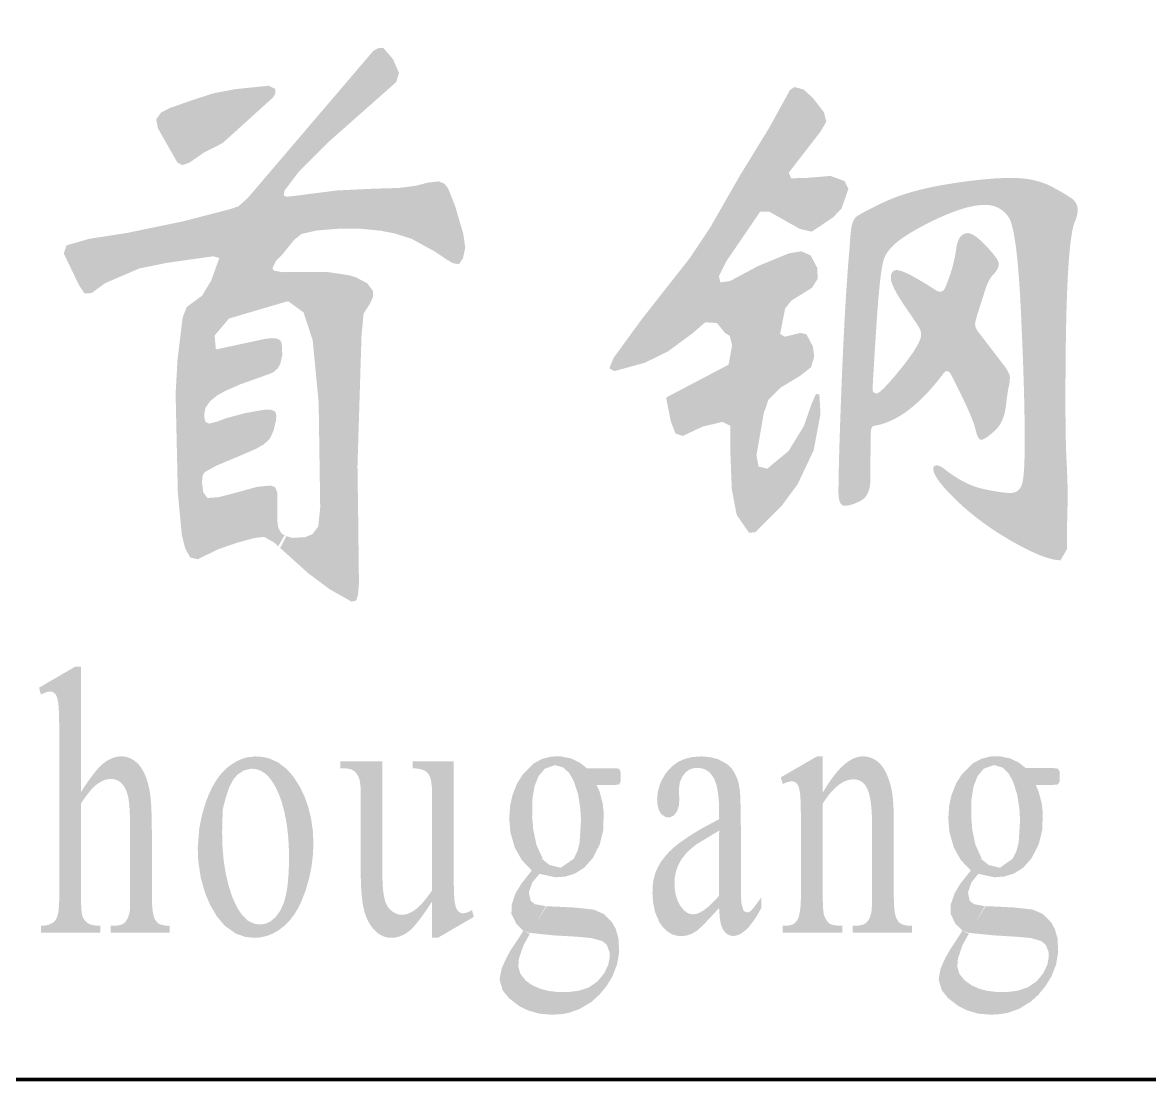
# Model space of a CAD drawing. Header units: millimetres. Extents: x -705761 to 1364679, y -410401 to 446404.
# Drawn here: x -528081 to -526777, y 202476 to 203699 of the extents above; entities that cross this region are included whole.
import ezdxf
from ezdxf.enums import TextEntityAlignment as Align

# ---------------------------------------------------------------- set-up
doc = ezdxf.new("R2010")
doc.units = ezdxf.units.MM
doc.layers.add('TK', color=7, linetype='Continuous')
doc.layers.add('模板-签名-公用', color=3, linetype='Continuous')
doc.layers.add('图框', color=7, linetype='Continuous', lineweight=13)
doc.styles.get("Standard").update_dxf_attribs({"font": 'arial.ttf'})
doc.styles.add('Style-仿宋_GB2312', font='')
doc.styles.add('宋体', font='', dxfattribs={"width": 0.7, "height": 2.5})
doc.styles.add('宋体_1', font='', dxfattribs={"width": 0.7, "height": 2.386364})
doc.styles.get('Style-仿宋_GB2312').set_extended_font_data('仿宋_GB2312')
doc.styles.get('宋体').set_extended_font_data('SimSun')
doc.styles.get('宋体_1').set_extended_font_data('SimSun')

# ---------------------------------------------------------------- blocks, each defined once
blk = doc.blocks.new('BSIET_专用图框_A3_6')
at = {"layer": '图框', "lineweight": 100}
blk.add_lwpolyline([(-395, 292), (-5, 292), (-5, 5), (-395, 5)], close=True, dxfattribs=at)
at = {"layer": 'TK', "style": '宋体', "width": 0.7, "flags": 3}
for tag, p in [('LZHQ_N会签6_T6_H6', (-407.253, 57.082)), ('LZHQ_N会签5_T6_H6', (-407.253, 49.082)), ('LZHQ_N会签4_T6_H6', (-407.253, 41.082)), ('LZHQ_N会签3_T6_H6', (-407.253, 33.082)), ('LZHQ_N会签2_T6_H6', (-407.253, 25.082)), ('LZHQ_N会签1_T6_H6', (-407.253, 17.082))]:
    blk.add_attdef(tag, text='', height=2.5, dxfattribs=at).set_placement(p, align=Align.MIDDLE)
at = {"layer": '模板-签名-公用', "style": '宋体', "width": 0.7}
blk.add_attdef('LZTQINS', text='', height=2, dxfattribs=at).set_placement((-5, 5), align=Align.MIDDLE)
at = {"layer": '模板-签名-公用', "style": '宋体', "width": 0.7, "flags": 3}
blk.add_attdef('LZFRAME', (-40.909, 2.064), '', height=3, dxfattribs=at)
blk = doc.blocks.new('BSIET_材料表_5')
at = {"layer": '图框', "linetype": 'Continuous', "lineweight": 25, "extrusion": (0, 0, -1)}
for points in [[(113.667, 8.938), (112.656, 9.361), (112.673, 9.391), (112.63, 9.475), (112.555, 9.552), (112.427, 9.712), (112.338, 9.785), (112.158, 9.826), (111.883, 9.848), (111.674, 9.848), (111.421, 9.823), (111.261, 9.792), (111.064, 9.73), (110.799, 9.585), (110.662, 9.493), (110.587, 9.448), (110.516, 9.435), (110.469, 9.502), (110.442, 9.627), (110.465, 9.787), (110.56, 10.111), (110.641, 10.314), (110.685, 10.368), (110.749, 10.394), (110.877, 10.379), (111.011, 10.344), (111.206, 10.318), (111.507, 10.309), (111.926, 10.289), (112.409, 10.227), (112.509, 10.216), (112.542, 10.233), (112.533, 10.288), (112.372, 10.5), (112.009, 10.863), (111.241, 11.543), (111.209, 11.65), (111.279, 11.81), (111.391, 11.94), (111.453, 11.935), (111.507, 11.903), (112.957, 10.203), (113.065, 10.106), (113.164, 10.072), (113.7, 9.933), (114.356, 9.797), (114.789, 9.73), (115.054, 9.654), (115.087, 9.56), (114.914, 9.199), (114.848, 9.098), (114.766, 9.101), (114.605, 9.218), (114.213, 9.386), (113.888, 9.452), (113.359, 9.527), (113.287, 9.507), (113.382, 9.244), (113.487, 9.071)], [(113.717, 10.582), (113.636, 10.609), (113.467, 10.726), (113.248, 10.838), (112.664, 11.367), (112.64, 11.41), (112.64, 11.464), (112.714, 11.501), (113.099, 11.462), (113.353, 11.414), (113.597, 11.335), (113.857, 11.244), (113.96, 11.193), (114.017, 11.113), (113.998, 11.009), (113.775, 10.616)], [(107.16, 6.328), (107.086, 6.333), (106.781, 6.639), (106.597, 6.888), (106.411, 7.282), (106.332, 7.704), (106.345, 7.929), (106.385, 7.933), (106.437, 7.814), (106.523, 7.565), (106.7, 7.275), (106.948, 7.069), (107.049, 7.095), (107.073, 7.223), (106.989, 7.708), (106.934, 7.869), (106.793, 8.007), (106.567, 8.144), (106.441, 8.243), (106.405, 8.366), (106.419, 8.481), (106.494, 8.624), (106.564, 8.641), (106.651, 8.619), (106.745, 8.596), (106.799, 8.629), (106.741, 8.924), (106.669, 9.014), (106.43, 9.163), (106.365, 9.266), (106.369, 9.391), (106.445, 9.537), (106.553, 9.585), (106.698, 9.561), (107.05, 9.416), (107.38, 9.24), (107.489, 9.225), (107.508, 9.296), (107.422, 9.468), (107.031, 10.042), (106.928, 10.045), (106.571, 9.844), (106.434, 9.812), (106.313, 9.892), (106.185, 9.979), (106.089, 10.079), (106.009, 10.307), (106.055, 10.398), (106.215, 10.457), (106.505, 10.433), (106.672, 10.43), (106.698, 10.496), (106.33, 10.972), (106.265, 11.084), (106.291, 11.193), (106.424, 11.364), (106.528, 11.457), (106.632, 11.486), (106.685, 11.452), (106.924, 11.016), (107.265, 10.46), (107.613, 9.852), (107.844, 9.506), (108.392, 8.809), (108.724, 8.354), (108.775, 8.231), (108.717, 8.198), (108.364, 8.295), (108.1, 8.424), (107.813, 8.635), (107.666, 8.763), (107.531, 8.755), (107.434, 8.637), (107.382, 8.607), (107.355, 8.495), (107.395, 8.273), (108.118, 7.892), (108.065, 7.62), (108.01, 7.477), (107.926, 7.447), (107.699, 7.555), (107.465, 7.611), (107.377, 7.565), (107.373, 7.207), (107.358, 6.83), (107.302, 6.535)], [(112.887, 1.64), (112.815, 1.793), (112.879, 1.801), (112.955, 1.837), (113.03, 1.91), (113.078, 1.984), (113.133, 2.1), (113.177, 2.233), (113.214, 2.388), (113.236, 2.527), (113.25, 2.682), (113.255, 2.854), (113.252, 2.989), (113.248, 3.125), (113.214, 3.258), (113.174, 3.38), (113.119, 3.482), (113.073, 3.531), (113, 3.578), (112.916, 3.597), (112.883, 3.736), (112.961, 3.729), (113.018, 3.713), (113.08, 3.686), (113.139, 3.651), (113.194, 3.61), (113.271, 3.533), (113.32, 3.466), (113.371, 3.38), (113.409, 3.298), (113.444, 3.208), (113.489, 3.057), (113.519, 2.909), (113.537, 2.679), (113.531, 2.53), (113.502, 2.334), (113.451, 2.156), (113.394, 2.021), (113.316, 1.888), (113.225, 1.78), (113.095, 1.687), (112.986, 1.65)], [(112.889, 1.64), (112.841, 1.641), (112.787, 1.649), (112.726, 1.665), (112.671, 1.687), (112.604, 1.725), (112.537, 1.776), (112.477, 1.835), (112.422, 1.907), (112.382, 1.972), (112.342, 2.05), (112.288, 2.189), (112.245, 2.341), (112.22, 2.468), (112.203, 2.612), (112.199, 2.748), (112.206, 2.888), (112.227, 3.027), (112.258, 3.152), (112.3, 3.272), (112.355, 3.387), (112.432, 3.507), (112.511, 3.596), (112.607, 3.669), (112.705, 3.714), (112.785, 3.733), (112.882, 3.739), (112.919, 3.597), (112.856, 3.591), (112.801, 3.57), (112.744, 3.531), (112.695, 3.478), (112.641, 3.393), (112.602, 3.311), (112.567, 3.216), (112.533, 3.091), (112.507, 2.952), (112.493, 2.841), (112.484, 2.71), (112.48, 2.562), (112.485, 2.391), (112.498, 2.245), (112.508, 2.178), (112.526, 2.095), (112.546, 2.031), (112.589, 1.943), (112.639, 1.876), (112.703, 1.824), (112.76, 1.8), (112.818, 1.793)], [(109.399, 2.34), (109.285, 2.348), (109.172, 2.383), (109.064, 2.453), (108.968, 2.561), (108.886, 2.72), (108.846, 2.883), (108.84, 3.085), (108.853, 3.2), (108.889, 3.336), (108.922, 3.407), (108.732, 3.408), (108.68, 3.411), (108.659, 3.418), (108.644, 3.451), (108.643, 3.547), (108.647, 3.571), (108.665, 3.597), (108.712, 3.602), (109.035, 3.602), (109.119, 3.668), (109.219, 3.716), (109.34, 3.74), (109.447, 3.737), (109.554, 3.71), (109.654, 3.655), (109.772, 3.537), (109.842, 3.426), (109.895, 3.293), (109.922, 3.171), (109.933, 3.019), (109.92, 2.864), (109.869, 2.683), (109.787, 2.539), (109.674, 2.42), (109.546, 2.557), (109.618, 2.714), (109.655, 2.889), (109.668, 3.037), (109.665, 3.245), (109.641, 3.393), (109.593, 3.513), (109.522, 3.596), (109.405, 3.638), (109.306, 3.61), (109.237, 3.543), (109.186, 3.452), (109.137, 3.304), (109.111, 3.139), (109.103, 2.998), (109.119, 2.742), (109.144, 2.642), (109.187, 2.554), (109.337, 2.45), (109.479, 2.485), (109.585, 2.38)], [(107.342, 1.661), (107.319, 1.663), (107.285, 1.672), (107.253, 1.687), (107.221, 1.709), (107.189, 1.736), (107.158, 1.768), (107.106, 1.836), (107.066, 1.897), (107.016, 1.986), (107.017, 2.106), (107.106, 1.986), (107.121, 1.969), (107.136, 1.953), (107.153, 1.941), (107.172, 1.935), (107.187, 1.935), (107.201, 1.939), (107.213, 1.947), (107.225, 1.96), (107.246, 2.035), (107.251, 2.116), (107.254, 3.062), (107.26, 3.28), (107.266, 3.356), (107.284, 3.448), (107.3, 3.494), (107.334, 3.562), (107.364, 3.604), (107.413, 3.65), (107.518, 3.707), (107.602, 3.729), (107.705, 3.739), (107.82, 3.731), (107.899, 3.711), (107.973, 3.679), (108.029, 3.641), (108.088, 3.585), (108.128, 3.534), (108.163, 3.475), (108.19, 3.416), (108.214, 3.33), (108.222, 3.248), (108.218, 3.181), (108.201, 3.115), (108.174, 3.07), (108.119, 3.035), (108.073, 3.034), (108.024, 3.059), (107.989, 3.108), (107.971, 3.169), (107.966, 3.228), (107.969, 3.364), (107.96, 3.437), (107.932, 3.503), (107.897, 3.551), (107.859, 3.581), (107.808, 3.602), (107.742, 3.606), (107.693, 3.598), (107.652, 3.58), (107.612, 3.551), (107.563, 3.485), (107.535, 3.408), (107.518, 3.32), (107.508, 3.219), (107.504, 3.006), (107.506, 1.986), (107.496, 1.861), (107.489, 1.819), (107.479, 1.781), (107.459, 1.735), (107.443, 1.712), (107.423, 1.692), (107.407, 1.679), (107.385, 1.669), (107.362, 1.663)], [(104.319, 2.34), (104.206, 2.349), (104.093, 2.384), (103.984, 2.453), (103.889, 2.562), (103.807, 2.721), (103.767, 2.883), (103.76, 3.086), (103.773, 3.2), (103.81, 3.336), (103.842, 3.408), (103.653, 3.409), (103.601, 3.412), (103.58, 3.419), (103.565, 3.452), (103.563, 3.548), (103.568, 3.571), (103.585, 3.597), (103.632, 3.603), (103.956, 3.603), (104.039, 3.668), (104.139, 3.716), (104.26, 3.741), (104.368, 3.738), (104.475, 3.71), (104.575, 3.655), (104.693, 3.537), (104.762, 3.427), (104.816, 3.293), (104.843, 3.171), (104.853, 3.019), (104.841, 2.865), (104.789, 2.684), (104.708, 2.539), (104.594, 2.42), (104.467, 2.557), (104.539, 2.715), (104.576, 2.89), (104.588, 3.038), (104.585, 3.245), (104.561, 3.394), (104.513, 3.513), (104.443, 3.597), (104.325, 3.639), (104.226, 3.61), (104.157, 3.544), (104.106, 3.453), (104.058, 3.304), (104.031, 3.139), (104.023, 2.999), (104.039, 2.742), (104.065, 2.642), (104.108, 2.555), (104.257, 2.45), (104.399, 2.485), (104.506, 2.38)], [(107.929, 1.659), (107.882, 1.666), (107.822, 1.686), (107.756, 1.725), (107.686, 1.791), (107.623, 1.858), (107.564, 1.92), (107.506, 1.985), (107.504, 2.127), (107.561, 2.065), (107.627, 2.001), (107.687, 1.955), (107.725, 1.933), (107.766, 1.917), (107.808, 1.911), (107.862, 1.922), (107.911, 1.956), (107.952, 2.007), (107.987, 2.074), (108.007, 2.139), (108.018, 2.206), (108.021, 2.268), (108.018, 2.333), (108.008, 2.391), (107.991, 2.448), (107.972, 2.493), (107.935, 2.557), (107.888, 2.615), (107.83, 2.671), (107.766, 2.722), (107.504, 2.881), (107.504, 3.013), (107.696, 2.91), (107.79, 2.854), (107.885, 2.793), (107.972, 2.732), (108.021, 2.692), (108.083, 2.635), (108.124, 2.589), (108.178, 2.518), (108.218, 2.448), (108.246, 2.38), (108.265, 2.303), (108.273, 2.243), (108.276, 2.153), (108.269, 2.052), (108.246, 1.937), (108.198, 1.823), (108.154, 1.761), (108.105, 1.713), (108.048, 1.679), (107.991, 1.663)], [(109.69, 1.694), (109.509, 2.006), (109.633, 2.028), (109.685, 2.066), (109.706, 2.164), (109.668, 2.277), (109.579, 2.386), (109.466, 2.481), (109.551, 2.551), (109.661, 2.434), (109.792, 2.266), (109.859, 2.157), (109.903, 2.028), (109.908, 1.919), (109.851, 1.802), (109.768, 1.72)], [(104.61, 1.695), (104.43, 2.006), (104.554, 2.028), (104.605, 2.067), (104.626, 2.164), (104.588, 2.277), (104.5, 2.387), (104.386, 2.482), (104.472, 2.551), (104.581, 2.434), (104.713, 2.267), (104.779, 2.158), (104.824, 2.028), (104.828, 1.919), (104.771, 1.802), (104.688, 1.72)], [(109.44, 0.749), (109.317, 0.757), (109.239, 0.773), (109.113, 0.818), (108.978, 0.901), (108.889, 0.982), (108.807, 1.082), (108.741, 1.19), (108.686, 1.329), (108.661, 1.475), (108.67, 1.636), (108.701, 1.743), (108.746, 1.822), (108.839, 1.915), (108.954, 1.965), (109.168, 1.989), (109.303, 1.996), (109.501, 2.005), (109.695, 1.696), (109.575, 1.684), (109.427, 1.668), (109.149, 1.652), (108.979, 1.636), (108.855, 1.601), (108.805, 1.558), (108.773, 1.475), (108.771, 1.414), (108.787, 1.33), (108.833, 1.231), (108.91, 1.136), (109.013, 1.065), (109.127, 1.027), (109.254, 1.011), (109.373, 1.012), (109.478, 1.025), (109.569, 1.048), (109.668, 1.091), (109.742, 1.144), (109.804, 1.222), (109.828, 1.306), (109.821, 1.4), (109.767, 1.556), (109.695, 1.685), (109.769, 1.721), (109.836, 1.617), (109.914, 1.501), (109.968, 1.402), (110.021, 1.285), (110.045, 1.157), (110.008, 1.03), (109.934, 0.939), (109.814, 0.847), (109.715, 0.799), (109.586, 0.762)], [(104.36, 0.749), (104.237, 0.758), (104.159, 0.773), (104.033, 0.818), (103.899, 0.901), (103.81, 0.982), (103.728, 1.082), (103.661, 1.191), (103.606, 1.33), (103.582, 1.476), (103.59, 1.637), (103.622, 1.743), (103.666, 1.823), (103.759, 1.915), (103.875, 1.966), (104.089, 1.99), (104.223, 1.997), (104.421, 2.006), (104.615, 1.696), (104.496, 1.685), (104.347, 1.669), (104.069, 1.652), (103.899, 1.637), (103.776, 1.601), (103.726, 1.559), (103.693, 1.476), (103.692, 1.415), (103.707, 1.33), (103.753, 1.232), (103.83, 1.137), (103.934, 1.066), (104.047, 1.028), (104.174, 1.012), (104.293, 1.013), (104.398, 1.025), (104.49, 1.048), (104.588, 1.092), (104.662, 1.145), (104.725, 1.223), (104.749, 1.306), (104.742, 1.4), (104.688, 1.557), (104.616, 1.686), (104.69, 1.722), (104.757, 1.618), (104.834, 1.501), (104.889, 1.403), (104.942, 1.285), (104.966, 1.157), (104.928, 1.031), (104.855, 0.94), (104.734, 0.848), (104.635, 0.799), (104.507, 0.762)]]:
    blk.add_hatch(color=7, dxfattribs=at).paths.add_polyline_path(points)
at = {"layer": '图框', "linetype": 'Continuous', "lineweight": 20}
h = blk.add_hatch(color=7, dxfattribs=at)
edge = h.paths.add_edge_path()
edge.add_line((-104.212, 8.268), (-104.505, 8.65))
edge.add_spline(control_points=[(-104.505, 8.65), (-104.543, 8.704), (-104.543, 8.739)], knot_values=[0, 0, 0, 1, 1, 1], degree=2, periodic=0)
edge.add_spline(control_points=[(-104.543, 8.739), (-104.543, 8.775), (-104.505, 8.891)], knot_values=[0, 0, 0, 1, 1, 1], degree=2, periodic=0)
edge.add_line((-104.505, 8.891), (-104.428, 9.133))
edge.add_spline(control_points=[(-104.428, 9.133), (-104.39, 9.257), (-104.329, 9.32)], knot_values=[0, 0, 0, 1, 1, 1], degree=2, periodic=0)
edge.add_spline(control_points=[(-104.329, 9.32), (-104.269, 9.382), (-104.269, 9.437)], knot_values=[0, 0, 0, 1, 1, 1], degree=2, periodic=0)
edge.add_spline(control_points=[(-104.269, 9.437), (-104.269, 9.491), (-104.412, 9.643)], knot_values=[0, 0, 0, 1, 1, 1], degree=2, periodic=0)
edge.add_spline(control_points=[(-104.412, 9.643), (-104.556, 9.795), (-104.626, 9.795)], knot_values=[0, 0, 0, 1, 1, 1], degree=2, periodic=0)
edge.add_spline(control_points=[(-104.626, 9.795), (-104.734, 9.795), (-104.76, 9.624)], knot_values=[0, 0, 0, 1, 1, 1], degree=2, periodic=0)
edge.add_spline(control_points=[(-104.76, 9.624), (-104.785, 9.452), (-104.833, 9.312)], knot_values=[0, 0, 0, 1, 1, 1], degree=2, periodic=0)
edge.add_spline(control_points=[(-104.833, 9.312), (-104.881, 9.172), (-104.9, 9.145)], knot_values=[0, 0, 0, 1, 1, 1], degree=2, periodic=0)
edge.add_spline(control_points=[(-104.9, 9.145), (-104.919, 9.117), (-104.948, 9.117)], knot_values=[0, 0, 0, 1, 1, 1], degree=2, periodic=0)
edge.add_spline(control_points=[(-104.948, 9.117), (-104.976, 9.117), (-105.008, 9.141)], knot_values=[0, 0, 0, 1, 1, 1], degree=2, periodic=0)
edge.add_spline(control_points=[(-105.008, 9.141), (-105.359, 9.367), (-105.448, 9.367)], knot_values=[0, 0, 0, 1, 1, 1], degree=2, periodic=0)
edge.add_spline(control_points=[(-105.448, 9.367), (-105.518, 9.367), (-105.518, 9.277)], knot_values=[0, 0, 0, 1, 1, 1], degree=2, periodic=0)
edge.add_spline(control_points=[(-105.518, 9.277), (-105.518, 9.187), (-105.359, 8.954)], knot_values=[0, 0, 0, 1, 1, 1], degree=2, periodic=0)
edge.add_spline(control_points=[(-105.359, 8.954), (-105.199, 8.72), (-105.184, 8.689)], knot_values=[0, 0, 0, 1, 1, 1], degree=2, periodic=0)
edge.add_spline(control_points=[(-105.184, 8.689), (-105.168, 8.658), (-105.168, 8.619)], knot_values=[0, 0, 0, 1, 1, 1], degree=2, periodic=0)
edge.add_spline(control_points=[(-105.168, 8.619), (-105.168, 8.517), (-105.4, 8.229)], knot_values=[0, 0, 0, 1, 1, 1], degree=2, periodic=0)
edge.add_spline(control_points=[(-105.4, 8.229), (-105.633, 7.941), (-105.681, 7.941)], knot_values=[0, 0, 0, 1, 1, 1], degree=2, periodic=0)
edge.add_spline(control_points=[(-105.681, 7.941), (-105.729, 7.941), (-105.729, 7.992)], knot_values=[0, 0, 0, 1, 1, 1], degree=2, periodic=0)
edge.add_spline(control_points=[(-105.729, 7.992), (-105.729, 8.042), (-105.687, 8.693)], knot_values=[0, 0, 0, 1, 1, 1], degree=2, periodic=0)
edge.add_spline(control_points=[(-105.687, 8.693), (-105.646, 9.343), (-105.601, 9.487)], knot_values=[0, 0, 0, 1, 1, 1], degree=2, periodic=0)
edge.add_spline(control_points=[(-105.601, 9.487), (-105.556, 9.631), (-105.333, 9.772)], knot_values=[0, 0, 0, 1, 1, 1], degree=2, periodic=0)
edge.add_spline(control_points=[(-105.333, 9.772), (-105.11, 9.912), (-104.855, 10.017)], knot_values=[0, 0, 0, 1, 1, 1], degree=2, periodic=0)
edge.add_spline(control_points=[(-104.855, 10.017), (-104.6, 10.122), (-104.428, 10.122)], knot_values=[0, 0, 0, 1, 1, 1], degree=2, periodic=0)
edge.add_spline(control_points=[(-104.428, 10.122), (-104.256, 10.122), (-104.157, 9.982)], knot_values=[0, 0, 0, 1, 1, 1], degree=2, periodic=0)
edge.add_spline(control_points=[(-104.157, 9.982), (-104.059, 9.842), (-104.014, 8.903)], knot_values=[0, 0, 0, 1, 1, 1], degree=2, periodic=0)
edge.add_spline(control_points=[(-104.014, 8.903), (-103.969, 7.964), (-103.969, 7.38)], knot_values=[0, 0, 0, 1, 1, 1], degree=2, periodic=0)
edge.add_spline(control_points=[(-103.969, 7.38), (-103.969, 6.991), (-104.001, 6.889)], knot_values=[0, 0, 0, 1, 1, 1], degree=2, periodic=0)
edge.add_spline(control_points=[(-104.001, 6.889), (-104.033, 6.788), (-104.135, 6.788)], knot_values=[0, 0, 0, 1, 1, 1], degree=2, periodic=0)
edge.add_spline(control_points=[(-104.135, 6.788), (-104.237, 6.788), (-104.451, 6.835)], knot_values=[0, 0, 0, 1, 1, 1], degree=2, periodic=0)
edge.add_spline(control_points=[(-104.451, 6.835), (-104.664, 6.881), (-104.893, 7.061)], knot_values=[0, 0, 0, 1, 1, 1], degree=2, periodic=0)
edge.add_spline(control_points=[(-104.893, 7.061), (-104.951, 7.107), (-104.989, 7.107)], knot_values=[0, 0, 0, 1, 1, 1], degree=2, periodic=0)
edge.add_spline(control_points=[(-104.989, 7.107), (-105.027, 7.107), (-105.027, 7.068)], knot_values=[0, 0, 0, 1, 1, 1], degree=2, periodic=0)
edge.add_spline(control_points=[(-105.027, 7.068), (-105.027, 6.959), (-104.75, 6.694)], knot_values=[0, 0, 0, 1, 1, 1], degree=2, periodic=0)
edge.add_spline(control_points=[(-104.75, 6.694), (-104.473, 6.43), (-104.1, 6.219)], knot_values=[0, 0, 0, 1, 1, 1], degree=2, periodic=0)
edge.add_spline(control_points=[(-104.1, 6.219), (-103.727, 6.009), (-103.555, 6.009)], knot_values=[0, 0, 0, 1, 1, 1], degree=2, periodic=0)
edge.add_line((-103.555, 6.009), (-103.479, 6.141))
edge.add_line((-103.479, 6.141), (-103.479, 6.414))
edge.add_line((-103.479, 6.414), (-103.472, 6.726))
edge.add_spline(control_points=[(-103.472, 6.726), (-103.472, 6.913), (-103.485, 7.154)], knot_values=[0, 0, 0, 1, 1, 1], degree=2, periodic=0)
edge.add_spline(control_points=[(-103.485, 7.154), (-103.498, 7.396), (-103.498, 7.863)], knot_values=[0, 0, 0, 1, 1, 1], degree=2, periodic=0)
edge.add_spline(control_points=[(-103.498, 7.863), (-103.498, 9.678), (-103.389, 9.928)], knot_values=[0, 0, 0, 1, 1, 1], degree=2, periodic=0)
edge.add_spline(control_points=[(-103.389, 9.928), (-103.357, 9.998), (-103.357, 10.068)], knot_values=[0, 0, 0, 1, 1, 1], degree=2, periodic=0)
edge.add_spline(control_points=[(-103.357, 10.068), (-103.357, 10.138), (-103.412, 10.185)], knot_values=[0, 0, 0, 1, 1, 1], degree=2, periodic=0)
edge.add_spline(control_points=[(-103.412, 10.185), (-103.466, 10.231), (-103.657, 10.333)], knot_values=[0, 0, 0, 1, 1, 1], degree=2, periodic=0)
edge.add_spline(control_points=[(-103.657, 10.333), (-103.848, 10.434), (-104.122, 10.434)], knot_values=[0, 0, 0, 1, 1, 1], degree=2, periodic=0)
edge.add_spline(control_points=[(-104.122, 10.434), (-104.422, 10.434), (-104.871, 10.36)], knot_values=[0, 0, 0, 1, 1, 1], degree=2, periodic=0)
edge.add_spline(control_points=[(-104.871, 10.36), (-105.321, 10.286), (-105.614, 10.146)], knot_values=[0, 0, 0, 1, 1, 1], degree=2, periodic=0)
edge.add_spline(control_points=[(-105.614, 10.146), (-105.907, 10.005), (-105.929, 9.974)], knot_values=[0, 0, 0, 1, 1, 1], degree=2, periodic=0)
edge.add_spline(control_points=[(-105.929, 9.974), (-105.952, 9.943), (-105.968, 9.892)], knot_values=[0, 0, 0, 1, 1, 1], degree=2, periodic=0)
edge.add_spline(control_points=[(-105.968, 9.892), (-105.983, 9.842), (-105.996, 9.616)], knot_values=[0, 0, 0, 1, 1, 1], degree=2, periodic=0)
edge.add_spline(control_points=[(-105.996, 9.616), (-106.047, 9.055), (-106.086, 8.089)], knot_values=[0, 0, 0, 1, 1, 1], degree=2, periodic=0)
edge.add_spline(control_points=[(-106.086, 8.089), (-106.124, 7.123), (-106.124, 6.796)], knot_values=[0, 0, 0, 1, 1, 1], degree=2, periodic=0)
edge.add_spline(control_points=[(-106.124, 6.796), (-106.124, 6.64), (-106.05, 6.64)], knot_values=[0, 0, 0, 1, 1, 1], degree=2, periodic=0)
edge.add_spline(control_points=[(-106.05, 6.64), (-105.977, 6.64), (-105.866, 6.698)], knot_values=[0, 0, 0, 1, 1, 1], degree=2, periodic=0)
edge.add_spline(control_points=[(-105.866, 6.698), (-105.754, 6.757), (-105.754, 6.959)], knot_values=[0, 0, 0, 1, 1, 1], degree=2, periodic=0)
edge.add_spline(control_points=[(-105.754, 6.959), (-105.754, 7.458), (-105.748, 7.512)], knot_values=[0, 0, 0, 1, 1, 1], degree=2, periodic=0)
edge.add_spline(control_points=[(-105.748, 7.512), (-105.741, 7.567), (-105.697, 7.567)], knot_values=[0, 0, 0, 1, 1, 1], degree=2, periodic=0)
edge.add_spline(control_points=[(-105.697, 7.567), (-105.314, 7.637), (-104.919, 8.159)], knot_values=[0, 0, 0, 1, 1, 1], degree=2, periodic=0)
edge.add_spline(control_points=[(-104.919, 8.159), (-104.893, 8.198), (-104.871, 8.198)], knot_values=[0, 0, 0, 1, 1, 1], degree=2, periodic=0)
edge.add_spline(control_points=[(-104.871, 8.198), (-104.849, 8.198), (-104.83, 8.171)], knot_values=[0, 0, 0, 1, 1, 1], degree=2, periodic=0)
edge.add_spline(control_points=[(-104.83, 8.171), (-104.811, 8.144), (-104.686, 7.886)], knot_values=[0, 0, 0, 1, 1, 1], degree=2, periodic=0)
edge.add_spline(control_points=[(-104.686, 7.886), (-104.562, 7.629), (-104.537, 7.516)], knot_values=[0, 0, 0, 1, 1, 1], degree=2, periodic=0)
edge.add_spline(control_points=[(-104.537, 7.516), (-104.511, 7.403), (-104.473, 7.403)], knot_values=[0, 0, 0, 1, 1, 1], degree=2, periodic=0)
edge.add_spline(control_points=[(-104.473, 7.403), (-104.435, 7.403), (-104.323, 7.501)], knot_values=[0, 0, 0, 1, 1, 1], degree=2, periodic=0)
edge.add_spline(control_points=[(-104.323, 7.501), (-104.212, 7.598), (-104.189, 7.781)], knot_values=[0, 0, 0, 1, 1, 1], degree=2, periodic=0)
edge.add_spline(control_points=[(-104.189, 7.781), (-104.167, 7.964), (-104.154, 8.019)], knot_values=[0, 0, 0, 1, 1, 1], degree=2, periodic=0)
edge.add_spline(control_points=[(-104.154, 8.019), (-104.141, 8.073), (-104.141, 8.124)], knot_values=[0, 0, 0, 1, 1, 1], degree=2, periodic=0)
edge.add_spline(control_points=[(-104.141, 8.124), (-104.141, 8.175), (-104.212, 8.268)], knot_values=[0, 0, 0, 1, 1, 1], degree=2, periodic=0)
at = {"layer": '图框', "linetype": 'Continuous', "lineweight": 25}
blk.add_hatch(color=7, dxfattribs=at).paths.add_polyline_path([(-111.757, 5.53), (-111.705, 5.543), (-111.683, 5.609), (-111.672, 5.743), (-111.681, 6.531), (-111.689, 7.101), (-111.642, 8.612), (-111.618, 8.863), (-111.544, 8.98), (-111.511, 9.053), (-111.511, 9.127), (-111.576, 9.215), (-111.706, 9.283), (-111.786, 9.308), (-112.038, 9.345), (-112.438, 9.346), (-112.557, 9.343), (-112.656, 9.361), (-113.662, 8.944), (-113.711, 8.821), (-113.771, 8.331), (-113.793, 7.939), (-113.78, 7.359), (-113.767, 6.788), (-113.721, 6.302), (-113.682, 6.144), (-113.622, 6.04), (-113.537, 6.021), (-113.296, 6.138), (-113.082, 6.212), (-112.883, 6.266), (-112.769, 6.28), (-112.653, 6.214), (-112.583, 6.151), (-112.605, 6.171), (-112.535, 6.294), (-112.524, 6.291), (-112.569, 6.321), (-112.605, 6.384), (-112.615, 6.456), (-112.615, 6.668), (-112.617, 6.795), (-112.642, 6.855), (-112.692, 6.874), (-112.845, 6.86), (-113.118, 6.785), (-113.29, 6.74), (-113.425, 6.729), (-113.473, 6.795), (-113.488, 6.912), (-113.479, 6.995), (-113.455, 7.029), (-113.319, 7.105), (-113.03, 7.226), (-112.86, 7.3), (-112.777, 7.348), (-112.721, 7.397), (-112.697, 7.428), (-112.658, 7.514), (-112.632, 7.627), (-112.628, 7.683), (-112.635, 7.717), (-112.651, 7.736), (-112.694, 7.752), (-112.77, 7.751), (-112.984, 7.713), (-113.199, 7.656), (-113.324, 7.61), (-113.404, 7.591), (-113.444, 7.606), (-113.458, 7.644), (-113.463, 7.697), (-113.447, 7.775), (-113.394, 7.85), (-113.311, 7.917), (-113.224, 7.966), (-113.045, 8.045), (-112.703, 8.167), (-112.655, 8.19), (-112.611, 8.23), (-112.583, 8.278), (-112.559, 8.382), (-112.565, 8.514), (-112.579, 8.552), (-112.622, 8.575), (-112.679, 8.58), (-112.758, 8.571), (-113.075, 8.503), (-113.327, 8.448), (-113.342, 8.61), (-113.175, 8.807), (-112.493, 9.008), (-112.313, 8.878), (-112.207, 8.556), (-112.138, 7.837), (-112.12, 6.618), (-112.143, 6.399), (-112.21, 6.311), (-112.296, 6.276), (-112.444, 6.268), (-112.524, 6.291), (-112.514, 6.284), (-112.583, 6.151), (-112.26, 5.86), (-112.008, 5.672)])
at = {"layer": '图框', "linetype": 'Continuous', "lineweight": 20}
h = blk.add_hatch(color=7, dxfattribs=at)
edge = h.paths.add_edge_path()
edge.add_line((-114.888, 4.776), (-114.958, 4.776))
edge.add_line((-114.958, 4.776), (-115.373, 4.534))
edge.add_line((-115.373, 4.534), (-115.351, 4.455))
edge.add_spline(control_points=[(-115.351, 4.455), (-115.28, 4.49), (-115.248, 4.49)], knot_values=[0, 0, 0, 1, 1, 1], degree=2, periodic=0)
edge.add_spline(control_points=[(-115.248, 4.49), (-115.209, 4.49), (-115.186, 4.462)], knot_values=[0, 0, 0, 1, 1, 1], degree=2, periodic=0)
edge.add_spline(control_points=[(-115.186, 4.462), (-115.162, 4.434), (-115.151, 4.357)], knot_values=[0, 0, 0, 1, 1, 1], degree=2, periodic=0)
edge.add_spline(control_points=[(-115.151, 4.357), (-115.139, 4.279), (-115.139, 3.942)], knot_values=[0, 0, 0, 1, 1, 1], degree=2, periodic=0)
edge.add_line((-115.139, 3.942), (-115.139, 2.148))
edge.add_spline(control_points=[(-115.139, 2.148), (-115.139, 1.962), (-115.158, 1.902)], knot_values=[0, 0, 0, 1, 1, 1], degree=2, periodic=0)
edge.add_spline(control_points=[(-115.158, 1.902), (-115.176, 1.841), (-115.206, 1.82)], knot_values=[0, 0, 0, 1, 1, 1], degree=2, periodic=0)
edge.add_spline(control_points=[(-115.206, 1.82), (-115.259, 1.779), (-115.351, 1.779)], knot_values=[0, 0, 0, 1, 1, 1], degree=2, periodic=0)
edge.add_line((-115.351, 1.779), (-115.351, 1.7))
edge.add_line((-115.351, 1.7), (-114.663, 1.7))
edge.add_line((-114.663, 1.7), (-114.663, 1.779))
edge.add_spline(control_points=[(-114.663, 1.779), (-114.769, 1.779), (-114.813, 1.812)], knot_values=[0, 0, 0, 1, 1, 1], degree=2, periodic=0)
edge.add_spline(control_points=[(-114.813, 1.812), (-114.856, 1.846), (-114.872, 1.895)], knot_values=[0, 0, 0, 1, 1, 1], degree=2, periodic=0)
edge.add_spline(control_points=[(-114.872, 1.895), (-114.888, 1.945), (-114.888, 2.148)], knot_values=[0, 0, 0, 1, 1, 1], degree=2, periodic=0)
edge.add_line((-114.888, 2.148), (-114.888, 3.194))
edge.add_spline(control_points=[(-114.888, 3.194), (-114.776, 3.365), (-114.696, 3.421)], knot_values=[0, 0, 0, 1, 1, 1], degree=2, periodic=0)
edge.add_spline(control_points=[(-114.696, 3.421), (-114.616, 3.478), (-114.542, 3.478)], knot_values=[0, 0, 0, 1, 1, 1], degree=2, periodic=0)
edge.add_spline(control_points=[(-114.542, 3.478), (-114.469, 3.478), (-114.418, 3.427)], knot_values=[0, 0, 0, 1, 1, 1], degree=2, periodic=0)
edge.add_spline(control_points=[(-114.418, 3.427), (-114.366, 3.376), (-114.343, 3.274)], knot_values=[0, 0, 0, 1, 1, 1], degree=2, periodic=0)
edge.add_spline(control_points=[(-114.343, 3.274), (-114.319, 3.173), (-114.319, 2.848)], knot_values=[0, 0, 0, 1, 1, 1], degree=2, periodic=0)
edge.add_line((-114.319, 2.848), (-114.319, 2.148))
edge.add_spline(control_points=[(-114.319, 2.148), (-114.319, 1.979), (-114.324, 1.945)], knot_values=[0, 0, 0, 1, 1, 1], degree=2, periodic=0)
edge.add_spline(control_points=[(-114.324, 1.945), (-114.339, 1.863), (-114.377, 1.821)], knot_values=[0, 0, 0, 1, 1, 1], degree=2, periodic=0)
edge.add_spline(control_points=[(-114.377, 1.821), (-114.415, 1.779), (-114.512, 1.779)], knot_values=[0, 0, 0, 1, 1, 1], degree=2, periodic=0)
edge.add_line((-114.512, 1.779), (-114.544, 1.779))
edge.add_line((-114.544, 1.779), (-114.544, 1.7))
edge.add_line((-114.544, 1.7), (-113.861, 1.7))
edge.add_line((-113.861, 1.7), (-113.861, 1.779))
edge.add_spline(control_points=[(-113.861, 1.779), (-113.958, 1.779), (-113.995, 1.809)], knot_values=[0, 0, 0, 1, 1, 1], degree=2, periodic=0)
edge.add_spline(control_points=[(-113.995, 1.809), (-114.031, 1.839), (-114.046, 1.891)], knot_values=[0, 0, 0, 1, 1, 1], degree=2, periodic=0)
edge.add_spline(control_points=[(-114.046, 1.891), (-114.068, 1.96), (-114.068, 2.148)], knot_values=[0, 0, 0, 1, 1, 1], degree=2, periodic=0)
edge.add_line((-114.068, 2.148), (-114.068, 2.848))
edge.add_spline(control_points=[(-114.068, 2.848), (-114.068, 3.216), (-114.096, 3.354)], knot_values=[0, 0, 0, 1, 1, 1], degree=2, periodic=0)
edge.add_spline(control_points=[(-114.096, 3.354), (-114.137, 3.553), (-114.222, 3.646)], knot_values=[0, 0, 0, 1, 1, 1], degree=2, periodic=0)
edge.add_spline(control_points=[(-114.222, 3.646), (-114.307, 3.739), (-114.425, 3.739)], knot_values=[0, 0, 0, 1, 1, 1], degree=2, periodic=0)
edge.add_spline(control_points=[(-114.425, 3.739), (-114.523, 3.739), (-114.621, 3.664)], knot_values=[0, 0, 0, 1, 1, 1], degree=2, periodic=0)
edge.add_spline(control_points=[(-114.621, 3.664), (-114.72, 3.59), (-114.888, 3.326)], knot_values=[0, 0, 0, 1, 1, 1], degree=2, periodic=0)
edge.add_line((-114.888, 3.326), (-114.888, 4.776))
h = blk.add_hatch(color=7, dxfattribs=at)
edge = h.paths.add_edge_path()
edge.add_line((-110.576, 3.681), (-111.051, 3.681))
edge.add_line((-111.051, 3.681), (-111.051, 3.602))
edge.add_spline(control_points=[(-111.051, 3.602), (-110.913, 3.598), (-110.87, 3.538)], knot_values=[0, 0, 0, 1, 1, 1], degree=2, periodic=0)
edge.add_spline(control_points=[(-110.87, 3.538), (-110.826, 3.479), (-110.826, 3.31)], knot_values=[0, 0, 0, 1, 1, 1], degree=2, periodic=0)
edge.add_line((-110.826, 3.31), (-110.826, 2.187))
edge.add_spline(control_points=[(-110.826, 2.187), (-110.94, 2.023), (-111.022, 1.964)], knot_values=[0, 0, 0, 1, 1, 1], degree=2, periodic=0)
edge.add_spline(control_points=[(-111.022, 1.964), (-111.105, 1.906), (-111.17, 1.906)], knot_values=[0, 0, 0, 1, 1, 1], degree=2, periodic=0)
edge.add_spline(control_points=[(-111.17, 1.906), (-111.265, 1.906), (-111.333, 1.992)], knot_values=[0, 0, 0, 1, 1, 1], degree=2, periodic=0)
edge.add_spline(control_points=[(-111.333, 1.992), (-111.4, 2.079), (-111.4, 2.356)], knot_values=[0, 0, 0, 1, 1, 1], degree=2, periodic=0)
edge.add_line((-111.4, 2.356), (-111.4, 3.681))
edge.add_line((-111.4, 3.681), (-111.886, 3.681))
edge.add_line((-111.886, 3.681), (-111.886, 3.602))
edge.add_spline(control_points=[(-111.886, 3.602), (-111.777, 3.604), (-111.736, 3.575)], knot_values=[0, 0, 0, 1, 1, 1], degree=2, periodic=0)
edge.add_spline(control_points=[(-111.736, 3.575), (-111.694, 3.546), (-111.673, 3.491)], knot_values=[0, 0, 0, 1, 1, 1], degree=2, periodic=0)
edge.add_spline(control_points=[(-111.673, 3.491), (-111.651, 3.437), (-111.651, 3.296)], knot_values=[0, 0, 0, 1, 1, 1], degree=2, periodic=0)
edge.add_line((-111.651, 3.296), (-111.651, 2.411))
edge.add_spline(control_points=[(-111.651, 2.411), (-111.651, 2.135), (-111.618, 1.983)], knot_values=[0, 0, 0, 1, 1, 1], degree=2, periodic=0)
edge.add_spline(control_points=[(-111.618, 1.983), (-111.585, 1.832), (-111.499, 1.736)], knot_values=[0, 0, 0, 1, 1, 1], degree=2, periodic=0)
edge.add_spline(control_points=[(-111.499, 1.736), (-111.414, 1.64), (-111.297, 1.64)], knot_values=[0, 0, 0, 1, 1, 1], degree=2, periodic=0)
edge.add_spline(control_points=[(-111.297, 1.64), (-111.193, 1.64), (-111.099, 1.711)], knot_values=[0, 0, 0, 1, 1, 1], degree=2, periodic=0)
edge.add_spline(control_points=[(-111.099, 1.711), (-111.005, 1.782), (-110.826, 2.059)], knot_values=[0, 0, 0, 1, 1, 1], degree=2, periodic=0)
edge.add_line((-110.826, 2.059), (-110.826, 1.64))
edge.add_line((-110.826, 1.64), (-110.758, 1.64))
edge.add_line((-110.758, 1.64), (-110.343, 1.882))
edge.add_line((-110.343, 1.882), (-110.364, 1.961))
edge.add_spline(control_points=[(-110.364, 1.961), (-110.423, 1.924), (-110.47, 1.924)], knot_values=[0, 0, 0, 1, 1, 1], degree=2, periodic=0)
edge.add_spline(control_points=[(-110.47, 1.924), (-110.504, 1.924), (-110.529, 1.954)], knot_values=[0, 0, 0, 1, 1, 1], degree=2, periodic=0)
edge.add_spline(control_points=[(-110.529, 1.954), (-110.554, 1.984), (-110.565, 2.061)], knot_values=[0, 0, 0, 1, 1, 1], degree=2, periodic=0)
edge.add_spline(control_points=[(-110.565, 2.061), (-110.576, 2.137), (-110.576, 2.478)], knot_values=[0, 0, 0, 1, 1, 1], degree=2, periodic=0)
edge.add_line((-110.576, 2.478), (-110.576, 3.681))
h = blk.add_hatch(color=7, dxfattribs=at)
edge = h.paths.add_edge_path()
edge.add_line((-106.306, 3.319), (-106.306, 3.739))
edge.add_line((-106.306, 3.739), (-106.372, 3.739))
edge.add_line((-106.372, 3.739), (-106.791, 3.497))
edge.add_line((-106.791, 3.497), (-106.768, 3.418))
edge.add_spline(control_points=[(-106.768, 3.418), (-106.709, 3.45), (-106.667, 3.45)], knot_values=[0, 0, 0, 1, 1, 1], degree=2, periodic=0)
edge.add_spline(control_points=[(-106.667, 3.45), (-106.628, 3.45), (-106.604, 3.422)], knot_values=[0, 0, 0, 1, 1, 1], degree=2, periodic=0)
edge.add_spline(control_points=[(-106.604, 3.422), (-106.581, 3.394), (-106.569, 3.316)], knot_values=[0, 0, 0, 1, 1, 1], degree=2, periodic=0)
edge.add_spline(control_points=[(-106.569, 3.316), (-106.558, 3.239), (-106.558, 2.883)], knot_values=[0, 0, 0, 1, 1, 1], degree=2, periodic=0)
edge.add_line((-106.558, 2.883), (-106.558, 2.148))
edge.add_spline(control_points=[(-106.558, 2.148), (-106.558, 1.932), (-106.595, 1.855)], knot_values=[0, 0, 0, 1, 1, 1], degree=2, periodic=0)
edge.add_spline(control_points=[(-106.595, 1.855), (-106.632, 1.779), (-106.739, 1.779)], knot_values=[0, 0, 0, 1, 1, 1], degree=2, periodic=0)
edge.add_line((-106.739, 1.779), (-106.769, 1.779))
edge.add_line((-106.769, 1.779), (-106.769, 1.7))
edge.add_line((-106.769, 1.7), (-106.08, 1.7))
edge.add_line((-106.08, 1.7), (-106.08, 1.779))
edge.add_spline(control_points=[(-106.08, 1.779), (-106.194, 1.779), (-106.231, 1.808)], knot_values=[0, 0, 0, 1, 1, 1], degree=2, periodic=0)
edge.add_spline(control_points=[(-106.231, 1.808), (-106.268, 1.837), (-106.29, 1.9)], knot_values=[0, 0, 0, 1, 1, 1], degree=2, periodic=0)
edge.add_spline(control_points=[(-106.29, 1.9), (-106.306, 1.947), (-106.306, 2.148)], knot_values=[0, 0, 0, 1, 1, 1], degree=2, periodic=0)
edge.add_line((-106.306, 2.148), (-106.306, 3.192))
edge.add_spline(control_points=[(-106.306, 3.192), (-106.129, 3.473), (-105.95, 3.473)], knot_values=[0, 0, 0, 1, 1, 1], degree=2, periodic=0)
edge.add_spline(control_points=[(-105.95, 3.473), (-105.834, 3.473), (-105.785, 3.351)], knot_values=[0, 0, 0, 1, 1, 1], degree=2, periodic=0)
edge.add_spline(control_points=[(-105.785, 3.351), (-105.736, 3.229), (-105.736, 2.958)], knot_values=[0, 0, 0, 1, 1, 1], degree=2, periodic=0)
edge.add_line((-105.736, 2.958), (-105.736, 2.148))
edge.add_spline(control_points=[(-105.736, 2.148), (-105.736, 1.977), (-105.742, 1.945)], knot_values=[0, 0, 0, 1, 1, 1], degree=2, periodic=0)
edge.add_spline(control_points=[(-105.742, 1.945), (-105.757, 1.863), (-105.796, 1.821)], knot_values=[0, 0, 0, 1, 1, 1], degree=2, periodic=0)
edge.add_spline(control_points=[(-105.796, 1.821), (-105.835, 1.779), (-105.932, 1.779)], knot_values=[0, 0, 0, 1, 1, 1], degree=2, periodic=0)
edge.add_line((-105.932, 1.779), (-105.961, 1.779))
edge.add_line((-105.961, 1.779), (-105.961, 1.7))
edge.add_line((-105.961, 1.7), (-105.273, 1.7))
edge.add_line((-105.273, 1.7), (-105.273, 1.779))
edge.add_spline(control_points=[(-105.273, 1.779), (-105.373, 1.779), (-105.41, 1.809)], knot_values=[0, 0, 0, 1, 1, 1], degree=2, periodic=0)
edge.add_spline(control_points=[(-105.41, 1.809), (-105.447, 1.839), (-105.463, 1.893)], knot_values=[0, 0, 0, 1, 1, 1], degree=2, periodic=0)
edge.add_spline(control_points=[(-105.463, 1.893), (-105.484, 1.96), (-105.484, 2.148)], knot_values=[0, 0, 0, 1, 1, 1], degree=2, periodic=0)
edge.add_line((-105.484, 2.148), (-105.484, 2.993))
edge.add_spline(control_points=[(-105.484, 2.993), (-105.484, 3.261), (-105.518, 3.391)], knot_values=[0, 0, 0, 1, 1, 1], degree=2, periodic=0)
edge.add_spline(control_points=[(-105.518, 3.391), (-105.566, 3.577), (-105.648, 3.658)], knot_values=[0, 0, 0, 1, 1, 1], degree=2, periodic=0)
edge.add_spline(control_points=[(-105.648, 3.658), (-105.729, 3.739), (-105.843, 3.739)], knot_values=[0, 0, 0, 1, 1, 1], degree=2, periodic=0)
edge.add_spline(control_points=[(-105.843, 3.739), (-106.063, 3.739), (-106.306, 3.319)], knot_values=[0, 0, 0, 1, 1, 1], degree=2, periodic=0)
at = {"layer": '图框', "color": 7, "linetype": 'Continuous', "lineweight": 100}
blk.add_line((-390, 0), (0, 0), dxfattribs=at)
at = {"layer": '图框', "color": 7, "style": 'Style-仿宋_GB2312', "width": 0.7}
for tag, height, p in [('质量', 3, (-191, 52.5)), ('比例', 3, (-191, 45.5)), ('出图日期', 3, (-191, 38.5)), ('总页数', 4, (-19.517, 35.142)), ('页码', 4, (-38.162, 35.008)), ('版本号', 2.5, (-6.095, 34.926)), ('专业', 3, (-191, 31.5)), ('项目编号', 3, (-191, 24.5)), ('图号', 4, (-24, 21)), ('设计阶段', 3, (-220, 17.5))]:
    blk.add_attdef(tag, text='', height=height, dxfattribs=at).set_placement(p, align=Align.MIDDLE)
at = {"layer": '图框', "style": '宋体_1', "width": 0.7, "flags": 3}
for tag, height, p in [('N审定_T5', 2.5, (-250.932, 52.29)), ('N审核_T5', 2.5, (-250.932, 45.29)), ('N校对_T5', 2.5, (-250.932, 38.29)), ('LZCO_NCB-W67-H36-D10_T7', 3, (-322.972, 34.135)), ('LZCO_NCB-W67-H36-D10_T7', 3, (-322.972, 34.135)), ('N设计_T5', 2.5, (-250.932, 31.29)), ('N制图_T5', 2.5, (-250.932, 24.29))]:
    blk.add_attdef(tag, text='', height=height, dxfattribs=at).set_placement(p, align=Align.MIDDLE_CENTER)
for tag, p in [('N审定_T6_H12_MV0.5_W15', (-231.906, 51.507)), ('N审核_T6_H12_MV0.5_W15', (-231.906, 44.507)), ('N校对_T6_H12_MV0.5_W15', (-231.906, 37.507)), ('N设计_T6_H12_MV0.5_W15', (-231.906, 30.507)), ('N制图_T6_H12_MV0.5_W15', (-231.906, 23.507))]:
    blk.add_attdef(tag, text='', height=1.5, dxfattribs=at).set_placement(p, align=Align.CENTER)
at = {"layer": '图框', "color": 7, "lineweight": 30, "width": 0.7, "flags": 104}
for tag, p in [('项目名称', (-79.178, 49.101)), ('子项', (-111.074, 34.832)), ('图名', (-111, 21))]:
    blk.add_attdef(tag, text='', height=4, dxfattribs=at).set_placement(p, align=Align.MIDDLE_CENTER)
at = {"layer": '图框', "style": '宋体', "width": 0.7, "flags": 3}
blk.add_attdef('LZBARCODE_T1', text='', height=3, dxfattribs=at).set_placement((-364.444, 3.341), align=Align.BOTTOM_RIGHT)

msp = doc.modelspace()

# ---------------------------------------------------------------- block references
at = {"layer": '图框', "color": 1, "lineweight": 35, "xscale": 100, "yscale": 100, "zscale": 100}
for name, p in [('BSIET_专用图框_A3_6', (-516024.39, 201975.8)), ('BSIET_材料表_5', (-516524.39, 202475.8))]:
    msp.add_blockref(name, p, dxfattribs=at)

doc.saveas('drawing.dxf')
